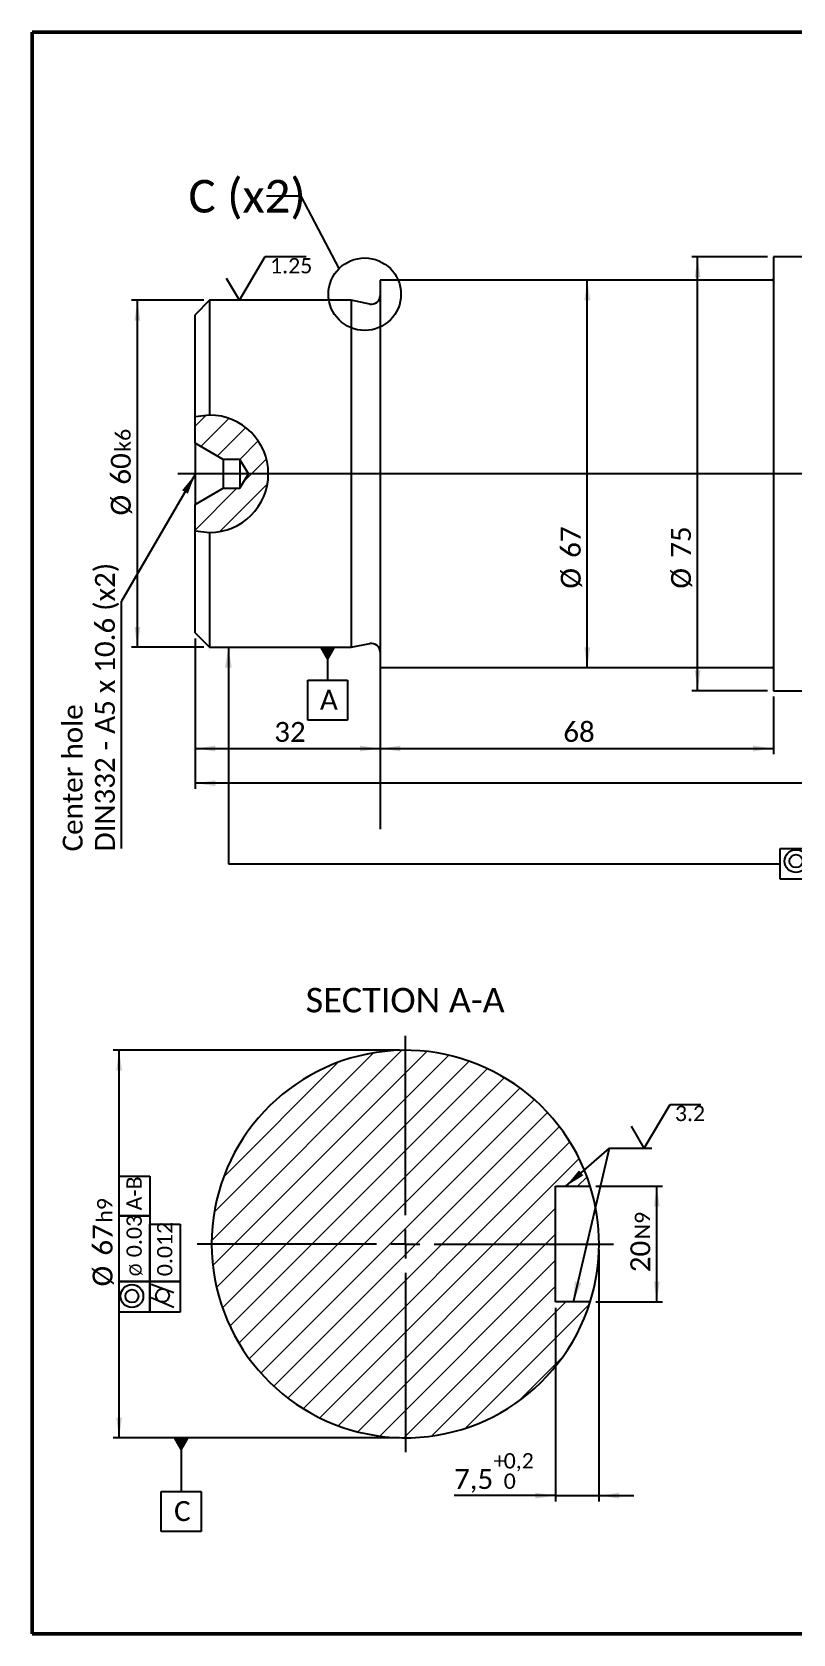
# Model space of a CAD drawing. Header units: millimetres. Extents: x 20 to 410, y 10 to 287.
# Drawn here: x 20 to 151.6, y 10 to 287 of the extents above; entities that cross this region are included whole.
import ezdxf

# ---------------------------------------------------------------- set-up
doc = ezdxf.new("R2010")
doc.units = ezdxf.units.MM
doc.linetypes.add('SLD-Solid', pattern=[0])
doc.layers.add('ANOTACIJOS', color=7, linetype='SLD-Solid')
doc.styles.add('SLDTEXTSTYLE1', font='CALIBRI.TTF')
doc.styles.get("Standard").update_dxf_attribs({"font": 'CALIBRI.TTF'})
doc.dimstyles.new('SLDDIMSTYLE0', dxfattribs={"dimtxt": 3.439583, "dimasz": 3.5, "dimexe": 0, "dimexo": 0.0625, "dimgap": 0.859896, "dimtad": 1, "dimrnd": 1e-09, "dimzin": 12, "dimdsep": 46, "dimtxsty": 'SLDTEXTSTYLE1', "dimsah": 1, "dimcen": 0.09, "dimadec": 0, "dimazin": 3, "dimtfac": 1, "dimtofl": 0, "dimtmove": 0, "dimatfit": 3, "dimfxl": 1, "dimfrac": 2, "dimtolj": 1, "dimarcsym": 0})
doc.dimstyles.new('SLDDIMSTYLE1', dxfattribs={"dimtxt": 3.439583, "dimasz": 3.5, "dimexe": 0, "dimexo": 0.0625, "dimgap": 0.859896, "dimtad": 1, "dimrnd": 1e-09, "dimzin": 12, "dimdsep": 46, "dimtxsty": 'SLDTEXTSTYLE1', "dimsah": 1, "dimcen": 0.09, "dimadec": 0, "dimazin": 3, "dimtfac": 1, "dimtofl": 0, "dimtmove": 0, "dimatfit": 3, "dimfxl": 1, "dimfrac": 2, "dimtolj": 1, "dimtzin": 12, "dimarcsym": 0})
doc.dimstyles.new('SLDDIMSTYLE4', dxfattribs={"dimtxt": 0.18, "dimasz": 3.5, "dimexe": 0, "dimexo": 0.0625, "dimgap": 0, "dimtad": 0, "dimtih": 1, "dimtoh": 1, "dimdec": 0, "dimrnd": 1e-09, "dimzin": 0, "dimdsep": 46, "dimtxsty": 'STANDARD', "dimsah": 1, "dimcen": 0.09, "dimadec": 0, "dimazin": 0, "dimtfac": 3.5, "dimtdec": 0, "dimtofl": 0, "dimtmove": 0, "dimatfit": 3, "dimfxl": 1, "dimfrac": 2, "dimtolj": 1, "dimtzin": 0, "dimarcsym": 0})
doc.dimstyles.new('SLDDIMSTYLE6', dxfattribs={"dimtxt": 0.18, "dimasz": 3.5, "dimexe": 0, "dimexo": 0.0625, "dimgap": 0, "dimtad": 0, "dimtih": 1, "dimtoh": 1, "dimdec": 0, "dimrnd": 1e-09, "dimzin": 0, "dimdsep": 46, "dimtxsty": 'STANDARD', "dimblk1": 'NONE', "dimblk2": 'NONE', "dimsah": 1, "dimcen": 0.09, "dimadec": 0, "dimazin": 0, "dimtfac": 3.5, "dimtdec": 0, "dimtofl": 0, "dimtmove": 0, "dimatfit": 3, "dimldrblk": 'NONE', "dimfxl": 1, "dimfrac": 2, "dimtolj": 1, "dimtzin": 0, "dimarcsym": 0})
doc.dimstyles.new('SLDDIMSTYLE7', dxfattribs={"dimtxt": 3.439583, "dimasz": 3.5, "dimexe": 0, "dimexo": 0.0625, "dimgap": 0.859896, "dimtad": 1, "dimrnd": 1e-09, "dimzin": 12, "dimdsep": 46, "dimtxsty": 'SLDTEXTSTYLE1', "dimsah": 1, "dimcen": 0.09, "dimadec": 0, "dimazin": 3, "dimtfac": 1, "dimtofl": 0, "dimtmove": 0, "dimatfit": 3, "dimfxl": 1, "dimfrac": 2, "dimtolj": 1, "dimarcsym": 0})
doc.dimstyles.new('SLDDIMSTYLE8', dxfattribs={"dimtxt": 3.439583, "dimasz": 3.5, "dimexe": 0, "dimexo": 0.0625, "dimgap": 0.859896, "dimtad": 1, "dimrnd": 1e-09, "dimzin": 12, "dimdsep": 46, "dimtxsty": 'SLDTEXTSTYLE1', "dimsah": 1, "dimcen": 0.09, "dimadec": 0, "dimazin": 3, "dimtfac": 1, "dimtofl": 0, "dimtmove": 0, "dimatfit": 3, "dimfxl": 1, "dimfrac": 2, "dimtolj": 1, "dimarcsym": 0})
doc.dimstyles.new('SLDDIMSTYLE9', dxfattribs={"dimtxt": 3.439583, "dimasz": 3.5, "dimexe": 0, "dimexo": 0.0625, "dimgap": 0.859896, "dimtad": 1, "dimdec": 1, "dimrnd": 1e-09, "dimzin": 12, "dimdsep": 46, "dimtxsty": 'SLDTEXTSTYLE1', "dimsah": 1, "dimcen": 0.09, "dimadec": 0, "dimazin": 3, "dimtol": 1, "dimtp": 0.2, "dimtfac": 1, "dimtdec": 1, "dimtmove": 0, "dimatfit": 0, "dimfxl": 1, "dimfrac": 2, "dimtolj": 1, "dimarcsym": 0})

# ---------------------------------------------------------------- blocks, each defined once
blk = doc.blocks.new('_D')
at = {"layer": 'ANOTACIJOS'}
for p, q in [((49.72, 240.61), (37.22, 240.61)), ((38.22, 180.61), (38.22, 240.61)), ((49.72, 180.61), (37.22, 180.61))]:
    blk.add_line(p, q, dxfattribs=at)
for points in [[(38.22, 240.61), (37.72, 237.11), (38.72, 237.11)], [(38.22, 180.61), (38.72, 184.11), (37.72, 184.11)]]:
    blk.add_solid(points, dxfattribs=at)
at = {"layer": 'ANOTACIJOS', "attachment_point": 1, "rotation": 90, "style": 'SLDTEXTSTYLE1'}
for s, insert, char_height in [('k6', (34.41, 214.42), 2.646), ('60', (33.63, 208.73), 3.44), ('%%c', (33.63, 203.41), 3.44)]:
    blk.add_mtext(s, dxfattribs=dict(at, insert=insert, char_height=char_height))
blk = doc.blocks.new('_D_1')
at = {"layer": 'ANOTACIJOS'}
blk.add_line((116.03, 177.11), (116.03, 244.11), dxfattribs=at)
for points in [[(116.03, 244.11), (115.53, 240.61), (116.53, 240.61)], [(116.03, 177.11), (116.53, 180.61), (115.53, 180.61)]]:
    blk.add_solid(points, dxfattribs=at)
at = {"layer": 'ANOTACIJOS', "char_height": 3.44, "attachment_point": 1, "rotation": 90, "style": 'SLDTEXTSTYLE1'}
for s, insert in [('67', (111.45, 196.08)), ('%%c', (111.45, 190.76))]:
    blk.add_mtext(s, dxfattribs=dict(at, insert=insert))
blk = doc.blocks.new('_D_2')
at = {"layer": 'ANOTACIJOS'}
for p, q in [((147.22, 248.11), (134.11, 248.11)), ((135.11, 173.11), (135.11, 248.11)), ((147.22, 173.11), (134.11, 173.11))]:
    blk.add_line(p, q, dxfattribs=at)
for points in [[(135.11, 248.11), (134.61, 244.61), (135.61, 244.61)], [(135.11, 173.11), (135.61, 176.61), (134.61, 176.61)]]:
    blk.add_solid(points, dxfattribs=at)
at = {"layer": 'ANOTACIJOS', "char_height": 3.44, "attachment_point": 1, "rotation": 90, "style": 'SLDTEXTSTYLE1'}
for s, insert in [('75', (130.52, 196.08)), ('%%c', (130.52, 190.76))]:
    blk.add_mtext(s, dxfattribs=dict(at, insert=insert))
blk = doc.blocks.new('_D_5')
at = {"layer": 'ANOTACIJOS'}
for p, q in [((48.22, 182.11), (48.22, 162.11)), ((80.22, 176.11), (80.22, 162.11)), ((48.22, 163.11), (80.22, 163.11))]:
    blk.add_line(p, q, dxfattribs=at)
for points in [[(48.22, 163.11), (51.72, 162.61), (51.72, 163.61)], [(80.22, 163.11), (76.72, 163.61), (76.72, 162.61)]]:
    blk.add_solid(points, dxfattribs=at)
at = {"layer": 'ANOTACIJOS', "insert": (61.89, 167.7), "char_height": 3.44, "attachment_point": 1, "style": 'SLDTEXTSTYLE1'}
blk.add_mtext('32', dxfattribs=at)
blk = doc.blocks.new('_D_6')
at = {"layer": 'ANOTACIJOS'}
for p, q in [((80.22, 176.11), (80.22, 162.11)), ((148.22, 172.11), (148.22, 162.11)), ((80.22, 163.11), (148.22, 163.11))]:
    blk.add_line(p, q, dxfattribs=at)
for points in [[(80.22, 163.11), (83.72, 162.61), (83.72, 163.61)], [(148.22, 163.11), (144.72, 163.61), (144.72, 162.61)]]:
    blk.add_solid(points, dxfattribs=at)
at = {"layer": 'ANOTACIJOS', "insert": (111.89, 167.7), "char_height": 3.44, "attachment_point": 1, "style": 'SLDTEXTSTYLE1'}
blk.add_mtext('68', dxfattribs=at)
blk = doc.blocks.new('_D_11')
at = {"layer": 'ANOTACIJOS'}
for p, q in [((388.22, 187.11), (388.22, 156.11)), ((48.22, 182.11), (48.22, 156.11)), ((388.22, 157.11), (48.22, 157.11))]:
    blk.add_line(p, q, dxfattribs=at)
for points in [[(48.22, 157.11), (51.72, 156.61), (51.72, 157.61)], [(388.22, 157.11), (384.72, 157.61), (384.72, 156.61)]]:
    blk.add_solid(points, dxfattribs=at)
at = {"layer": 'ANOTACIJOS', "insert": (214.73, 161.7), "char_height": 3.44, "attachment_point": 1, "style": 'SLDTEXTSTYLE1'}
blk.add_mtext('340', dxfattribs=at)
blk = doc.blocks.new('SW_NOTE_0_4')
at = {"layer": 'ANOTACIJOS', "color": 0}
blk.add_line((0, -42.78), (0, 0), dxfattribs=at)
at = {"layer": 'ANOTACIJOS', "color": 0, "char_height": 3.4396, "attachment_point": 1, "rotation": 90, "style": 'SLDTEXTSTYLE1'}
for s, insert in [('DIN332 - A5 x 10.6 (x2)', (-4.57, -43.26)), ('Center hole', (-10.15, -43.26))]:
    blk.add_mtext(s, dxfattribs=dict(at, insert=insert))
blk = doc.blocks.new('_None')
blk = doc.blocks.new('SW_SYMBOL_IGTOL_CONC')
at = {"layer": 'ANOTACIJOS', "color": 0}
for radius in [700, 400]:
    blk.add_circle((700, 500), radius, dxfattribs=at)
blk = doc.blocks.new('SW_CENTERMARKSYMBOL_0')
at = {"layer": 'ANOTACIJOS', "color": 0}
for p, q in [((0, 5), (0, 12.5)), ((50, 5), (50, 12.5)), ((-5, 0), (-129.02, 0)), ((0, 0), (-2.5, 0)), ((0, 0), (0, 2.5)), ((0, 0), (0, -2.5)), ((0, 0), (2.5, 0)), ((5, 0), (45, 0)), ((50, 0), (47.5, 0)), ((50, 0), (50, 2.5)), ((50, 0), (50, -2.5)), ((50, 0), (52.5, 0)), ((55, 0), (218.84, 0)), ((0, -5), (0, -12.5)), ((50, -5), (50, -12.5))]:
    blk.add_line(p, q, dxfattribs=at)
blk = doc.blocks.new('SW_SFSYMBOL_4')
at = {"layer": 'ANOTACIJOS', "color": 0}
for p, q in [((-5.29, -3.78), (-0.83, 3.78)), ((-0.83, 3.78), (6.25, 3.78)), ((-5.29, -3.78), (-7.52, 0))]:
    blk.add_line(p, q, dxfattribs=at)
at = {"layer": 'ANOTACIJOS', "color": 0, "insert": (0, 3.53), "char_height": 2.646, "attachment_point": 1, "style": 'SLDTEXTSTYLE1'}
blk.add_mtext('1.25', dxfattribs=at)
blk = doc.blocks.new('SW_DATUMTAG_0')
at = {"layer": 'ANOTACIJOS', "color": 0}
for p, q in [((1.33, 11.94), (1.33, 6.24)), ((-2.11, -0.64), (-2.11, 6.24)), ((-2.11, 6.24), (4.77, 6.24)), ((4.77, 6.24), (4.77, -0.64)), ((4.77, -0.64), (-2.11, -0.64))]:
    blk.add_line(p, q, dxfattribs=at)
blk.add_solid([(2.7, 11.94), (-0.05, 11.94), (1.33, 9.53)], dxfattribs=at)
at = {"layer": 'ANOTACIJOS', "color": 0, "insert": (0, 4.59), "char_height": 3.44, "attachment_point": 1, "style": 'SLDTEXTSTYLE1'}
blk.add_mtext('A', dxfattribs=at)
blk = doc.blocks.new('_D_16')
at = {"layer": 'ANOTACIJOS'}
for p, q in [((83.56, 110.92), (34.06, 110.92)), ((35.06, 43.92), (35.06, 110.92)), ((83.56, 43.92), (34.06, 43.92))]:
    blk.add_line(p, q, dxfattribs=at)
for points in [[(35.06, 110.92), (34.56, 107.42), (35.56, 107.42)], [(35.06, 43.92), (35.56, 47.42), (34.56, 47.42)]]:
    blk.add_solid(points, dxfattribs=at)
at = {"layer": 'ANOTACIJOS', "attachment_point": 1, "rotation": 90, "style": 'SLDTEXTSTYLE1'}
for s, insert, char_height in [('h9', (31.25, 81.11), 2.646), ('67', (30.48, 75.42), 3.44), ('%%c', (30.48, 70.1), 3.44)]:
    blk.add_mtext(s, dxfattribs=dict(at, insert=insert, char_height=char_height))
blk = doc.blocks.new('_D_17')
at = {"layer": 'ANOTACIJOS'}
for p, q in [((117.54, 87.42), (129.06, 87.42)), ((128.06, 67.42), (128.06, 87.42)), ((117.54, 67.42), (129.06, 67.42))]:
    blk.add_line(p, q, dxfattribs=at)
for points in [[(128.06, 87.42), (127.56, 83.92), (128.56, 83.92)], [(128.06, 67.42), (128.56, 70.92), (127.56, 70.92)]]:
    blk.add_solid(points, dxfattribs=at)
at = {"layer": 'ANOTACIJOS', "attachment_point": 1, "rotation": 90, "style": 'SLDTEXTSTYLE1'}
for s, insert, char_height in [('N9', (124.25, 78.24), 2.646), ('20', (123.48, 72.55), 3.44)]:
    blk.add_mtext(s, dxfattribs=dict(at, insert=insert, char_height=char_height))
blk = doc.blocks.new('_D_18')
at = {"layer": 'ANOTACIJOS'}
for p, q in [((118.06, 76.42), (118.06, 32.92)), ((110.56, 66.42), (110.56, 32.92)), ((110.56, 33.92), (92.99, 33.92)), ((110.56, 33.92), (118.06, 33.92)), ((118.06, 33.92), (124.06, 33.92))]:
    blk.add_line(p, q, dxfattribs=at)
for points in [[(110.56, 33.92), (107.06, 34.42), (107.06, 33.42)], [(118.06, 33.92), (121.56, 33.42), (121.56, 34.42)]]:
    blk.add_solid(points, dxfattribs=at)
at = {"layer": 'ANOTACIJOS', "attachment_point": 1, "style": 'SLDTEXTSTYLE1'}
for s, insert, char_height in [('+', (99.82, 41.26), 2.65), ('0,2', (101.58, 41.26), 2.646), ('7,5', (92.99, 38.51), 3.44), ('0', (101.58, 37.74), 2.65)]:
    blk.add_mtext(s, dxfattribs=dict(at, insert=insert, char_height=char_height))
blk = doc.blocks.new('SW_SYMBOL_IGTOL_CYL')
at = {"layer": 'ANOTACIJOS', "color": 0}
for p, q in [((0, -200), (600, 1200)), ((900, -200), (1400, 1200))]:
    blk.add_line(p, q, dxfattribs=at)
blk.add_circle((740, 500), 400, dxfattribs=at)
blk = doc.blocks.new('SW_GTOL_1')
at = {"layer": 'ANOTACIJOS', "color": 0}
for p, q in [((-3.97, 15.86), (-3.97, 22.73)), ((-3.97, 22.73), (1.32, 22.73)), ((1.32, 22.73), (1.32, 15.86)), ((-3.97, 4.5), (-3.97, 15.86)), ((-3.97, 15.86), (1.32, 15.86)), ((1.32, 15.86), (-3.97, 15.86)), ((1.32, 15.86), (1.32, 4.5)), ((1.32, 4.5), (1.32, 14.38)), ((1.32, 14.38), (6.61, 14.38)), ((6.61, 14.38), (6.61, 4.5)), ((-3.97, -0.79), (-3.97, 4.5)), ((-3.97, 4.5), (1.32, 4.5)), ((1.32, 4.5), (-3.97, 4.5)), ((1.32, 4.5), (1.32, -0.79)), ((1.32, -0.79), (1.32, 4.5)), ((1.32, 4.5), (6.61, 4.5)), ((6.61, 4.5), (1.32, 4.5)), ((6.61, 4.5), (6.61, -0.79)), ((1.32, -0.79), (-3.97, -0.79)), ((6.61, -0.79), (1.32, -0.79))]:
    blk.add_line(p, q, dxfattribs=at)
at = {"layer": 'ANOTACIJOS', "color": 0, "xscale": 0.0028222222, "yscale": 0.0028222222, "zscale": 0.0028222222, "rotation": 90}
for name, p in [('SW_SYMBOL_IGTOL_CONC', (-0.35, 0)), ('SW_SYMBOL_IGTOL_CYL', (4.94, 0))]:
    blk.add_blockref(name, p, dxfattribs=at)
at = {"layer": 'ANOTACIJOS', "color": 0, "attachment_point": 1, "rotation": 90, "style": 'SLDTEXTSTYLE1'}
for s, insert, char_height in [('A-B', (-2.7, 16.78), 2.646), ('0.03', (-2.7, 8.69), 2.646), ('0.012', (2.59, 5.41), 2.646), ('%%c', (-2.18, 5.41), 2.117)]:
    blk.add_mtext(s, dxfattribs=dict(at, insert=insert, char_height=char_height))
blk = doc.blocks.new('SW_CENTERMARKSYMBOL_3')
at = {"layer": 'ANOTACIJOS', "color": 0}
for p, q in [((0, 5), (0, 36)), ((-5, 0), (-36, 0)), ((0, 0), (-2.5, 0)), ((0, 0), (0, 2.5)), ((0, 0), (0, -2.5)), ((0, 0), (2.5, 0)), ((5, 0), (36, 0)), ((0, -5), (0, -36))]:
    blk.add_line(p, q, dxfattribs=at)
blk = doc.blocks.new('SW_SFSYMBOL_6')
at = {"layer": 'ANOTACIJOS', "color": 0}
for p, q in [((-1.32, 0), (3.14, 7.56)), ((3.14, 7.56), (8.43, 7.56)), ((-1.32, 0), (-3.55, 3.78))]:
    blk.add_line(p, q, dxfattribs=at)
at = {"layer": 'ANOTACIJOS', "color": 0, "insert": (3.97, 7.31), "char_height": 2.646, "attachment_point": 1, "style": 'SLDTEXTSTYLE1'}
blk.add_mtext('3.2', dxfattribs=at)
blk = doc.blocks.new('SW_DATUMTAG_2')
at = {"layer": 'ANOTACIJOS', "color": 0}
for p, q in [((1.22, 15.55), (1.22, 6.24)), ((-2.22, 6.24), (4.66, 6.24)), ((-2.22, -0.64), (-2.22, 6.24)), ((4.66, 6.24), (4.66, -0.64)), ((4.66, -0.64), (-2.22, -0.64))]:
    blk.add_line(p, q, dxfattribs=at)
blk.add_solid([(-0.15, 15.55), (2.6, 15.55), (1.22, 13.14)], dxfattribs=at)
at = {"layer": 'ANOTACIJOS', "color": 0, "insert": (0, 4.59), "char_height": 3.44, "attachment_point": 1, "style": 'SLDTEXTSTYLE1'}
blk.add_mtext('C', dxfattribs=at)
blk = doc.blocks.new('SW_GTOL_0')
at = {"layer": 'ANOTACIJOS', "color": 0}
for p, q in [((0, -2.65), (0, 2.65)), ((0, 2.65), (5.29, 2.65)), ((5.29, 2.65), (5.29, -2.65)), ((5.29, -2.65), (5.29, 2.65)), ((5.29, 2.65), (16.65, 2.65)), ((16.65, 2.65), (16.65, -2.65)), ((5.29, -2.65), (0, -2.65)), ((16.65, -2.65), (5.29, -2.65))]:
    blk.add_line(p, q, dxfattribs=at)
at = {"layer": 'ANOTACIJOS', "color": 0, "xscale": 0.0028222222, "yscale": 0.0028222222, "zscale": 0.0028222222}
blk.add_blockref('SW_SYMBOL_IGTOL_CONC', (0.79, -0.97), dxfattribs=at)
at = {"layer": 'ANOTACIJOS', "color": 0, "attachment_point": 1, "style": 'SLDTEXTSTYLE1'}
for s, insert, char_height in [('%%c', (6.21, 0.86), 2.117), ('0.04', (9.48, 1.37), 2.646)]:
    blk.add_mtext(s, dxfattribs=dict(at, insert=insert, char_height=char_height))
at = {"layer": 'ANOTACIJOS', "color": 0}
for points in [[(-95.41, 37.41), (-95.41, 0), (0, 0)], [(123.86, 37.41), (123.86, 0), (16.65, 0)]]:
    blk.add_leader(points, dimstyle='SLDDIMSTYLE4', dxfattribs=at)

msp = doc.modelspace()

# ---------------------------------------------------------------- hatches: boundary and pattern name
at = {"layer": 'ANOTACIJOS', "linetype": 'SLD-Solid', "lineweight": 18}
h = msp.add_hatch(dxfattribs=at)
h.set_pattern_fill('ANSI31', color=256, style=0)
edge = h.paths.add_edge_path(flags=0)
edge.add_arc((50.717, 210.609), 10.149, 255.74567, 464.25433)
edge.add_line((48.218, 220.446), (48.218, 215.909))
edge.add_line((48.218, 215.909), (53.067, 213.109))
edge.add_line((53.067, 213.109), (55.915, 213.109))
edge.add_line((55.915, 213.109), (57.418, 210.609))
edge.add_line((57.418, 210.609), (55.915, 208.109))
edge.add_line((55.915, 208.109), (53.067, 208.109))
edge.add_line((53.067, 208.109), (48.218, 205.309))
edge.add_line((48.218, 205.309), (48.218, 200.773))
h = msp.add_hatch(dxfattribs=at)
h.set_pattern_fill('ANSI31', color=256, style=0)
edge = h.paths.add_edge_path(flags=0)
edge.add_line((116.537, 67.425), (110.565, 67.425))
edge.add_line((110.565, 67.425), (110.565, 87.425))
edge.add_line((110.565, 87.425), (116.537, 87.425))
edge.add_arc((84.565, 77.425), 33.5, 17.36798, 342.63202)

# ---------------------------------------------------------------- linework, layer by layer
at = {"color": 7, "linetype": 'SLD-Solid', "lineweight": 50}
for p, q in [((20, 10), (20, 287)), ((20, 287), (410, 287)), ((410, 10), (20, 10))]:
    msp.add_line(p, q, dxfattribs=at)
at = {"color": 7, "linetype": 'SLD-Solid', "lineweight": 25}
for p, q in [((159.218, 248.109), (148.218, 248.109)), ((148.218, 248.109), (148.218, 173.109)), ((148.018, 244.109), (80.218, 244.109)), ((80.218, 244.109), (80.218, 177.109)), ((50.718, 240.609), (48.218, 238.109)), ((75.218, 240.609), (50.718, 240.609)), ((50.718, 240.609), (50.718, 220.758)), ((78.423, 239.968), (75.218, 240.609)), ((75.218, 240.609), (75.218, 180.609)), ((48.218, 220.446), (48.218, 238.109)), ((50.718, 220.758), (48.218, 220.446)), ((48.218, 215.909), (48.218, 220.446)), ((53.067, 213.109), (48.218, 215.909)), ((48.218, 215.909), (48.218, 205.309)), ((55.915, 213.109), (53.067, 213.109)), ((53.067, 213.109), (53.067, 208.109)), ((57.418, 210.609), (55.915, 213.109)), ((55.915, 213.109), (55.915, 208.109)), ((55.915, 208.109), (57.418, 210.609)), ((48.218, 205.309), (53.067, 208.109)), ((53.067, 208.109), (55.915, 208.109)), ((48.218, 200.773), (48.218, 205.309)), ((48.218, 183.109), (48.218, 200.773)), ((48.218, 200.773), (50.718, 200.46)), ((50.718, 200.46), (50.718, 180.609)), ((48.218, 183.109), (50.718, 180.609)), ((50.718, 180.609), (75.218, 180.609)), ((75.218, 180.609), (78.423, 181.251)), ((80.218, 177.109), (148.018, 177.109)), ((148.218, 173.109), (159.218, 173.109)), ((110.565, 87.425), (116.537, 87.425)), ((110.565, 67.425), (110.565, 87.425)), ((116.537, 67.425), (110.565, 67.425))]:
    msp.add_line(p, q, dxfattribs=at)
for centre, radius, start, end in [((148.018, 244.309), 0.2, 270, 0), ((78.718, 241.439), 1.5, 258.69007, 0), ((50.717, 210.609), 10.149, 270.00585, 89.99415), ((78.718, 179.78), 1.5, 0, 101.30993), ((148.018, 176.909), 0.2, 0, 90), ((84.565, 77.425), 33.5, 17.36798, 342.63202), ((84.565, 77.425), 33.5, 342.63202, 17.36798)]:
    msp.add_arc(centre, radius, start, end, dxfattribs=at)
at = {"layer": 'ANOTACIJOS'}
msp.add_circle((77.54, 241.663), 6.269, dxfattribs=at)

# ---------------------------------------------------------------- block references
for name, p in [('SW_SFSYMBOL_4', (61.162, 244.389)), ('SW_CENTERMARKSYMBOL_0', (174.218, 210.609)), ('SW_NOTE_0_4', (35.457, 188.576)), ('SW_GTOL_0', (149.368, 143.195)), ('SW_DATUMTAG_0', (69.79, 168.674)), ('SW_CENTERMARKSYMBOL_3', (84.565, 77.425)), ('SW_SFSYMBOL_6', (127.221, 94.021)), ('SW_GTOL_1', (39.033, 66.454)), ('SW_DATUMTAG_2', (44.571, 28.378))]:
    msp.add_blockref(name, p, dxfattribs=at)

# ---------------------------------------------------------------- texts
at = {"layer": 'ANOTACIJOS', "style": 'SLDTEXTSTYLE1'}
for s, insert, char_height, attachment_point in [('C (x2)', (47.063, 261.432), 5.6444, 1), ('SECTION A-A', (84.54, 121.715), 4.23333, 2)]:
    msp.add_mtext(s, dxfattribs=dict(at, insert=insert, char_height=char_height, attachment_point=attachment_point))

# ---------------------------------------------------------------- dimensions: what is measured, and where the dimension line sits
at = {"layer": 'ANOTACIJOS'}
for base, p1, p2, text, dimstyle, picture, middle in [((135.107, 248.109), (148.218, 173.109), (148.218, 248.109), '%%c<>', 'SLDDIMSTYLE1', '_D_2', (135.107, 195.747)), ((116.034, 244.109), (148.018, 177.109), (148.018, 244.109), '%%c<>', 'SLDDIMSTYLE1', '_D_1', (116.034, 195.747)), ((38.218, 240.609), (50.718, 180.609), (50.718, 240.609), '%%c<>k6', 'SLDDIMSTYLE0', '_D', (38.218, 210.609)), ((35.065, 110.925), (84.565, 43.925), (84.565, 110.925), '%%c<>h9', 'SLDDIMSTYLE7', '_D_16', (35.065, 77.425)), ((128.065, 87.425), (116.537, 67.425), (116.537, 87.425), '<>N9', 'SLDDIMSTYLE8', '_D_17', (128.065, 77.425))]:
    dim = msp.add_linear_dim(base=base, p1=p1, p2=p2, angle=90, text=text, dimstyle=dimstyle, dxfattribs=at)
    dim.commit()
    dim.dimension.update_dxf_attribs({"geometry": picture, "text_midpoint": middle, "dimtype": 160})
for base, p1, p2, dimstyle, picture, middle in [((48.218, 157.109), (388.218, 188.109), (48.218, 183.109), 'SLDDIMSTYLE1', '_D_11', (218.218, 157.109)), ((80.218, 163.109), (48.218, 183.109), (80.218, 177.109), 'SLDDIMSTYLE1', '_D_5', (64.218, 163.109)), ((148.218, 163.109), (80.218, 177.109), (148.218, 173.109), 'SLDDIMSTYLE1', '_D_6', (114.218, 163.109)), ((118.065, 33.925), (110.565, 67.425), (118.065, 77.425), 'SLDDIMSTYLE9', '_D_18', (99.515, 33.925))]:
    dim = msp.add_linear_dim(base=base, p1=p1, p2=p2, dimstyle=dimstyle, dxfattribs=at)
    dim.commit()
    dim.dimension.update_dxf_attribs({"geometry": picture, "text_midpoint": middle, "dimtype": 160})

# ---------------------------------------------------------------- leaders
at = {"layer": 'ANOTACIJOS', "has_arrowhead": 0}
for points in [[(73.106, 246.093), (66.577, 258.611), (60.577, 258.611)], [(80.218, 177.109), (80.218, 149.19)]]:
    msp.add_leader(points, dimstyle='SLDDIMSTYLE6', dxfattribs=at)
at = {"layer": 'ANOTACIJOS'}
for points in [[(48.218, 210.495), (35.457, 188.576)], [(112.332, 87.425), (119.898, 94.021), (127.221, 94.021)], [(113.652, 67.425), (119.898, 94.021), (127.221, 94.021)]]:
    msp.add_leader(points, dimstyle='SLDDIMSTYLE4', dxfattribs=at)

doc.saveas('drawing.dxf')
